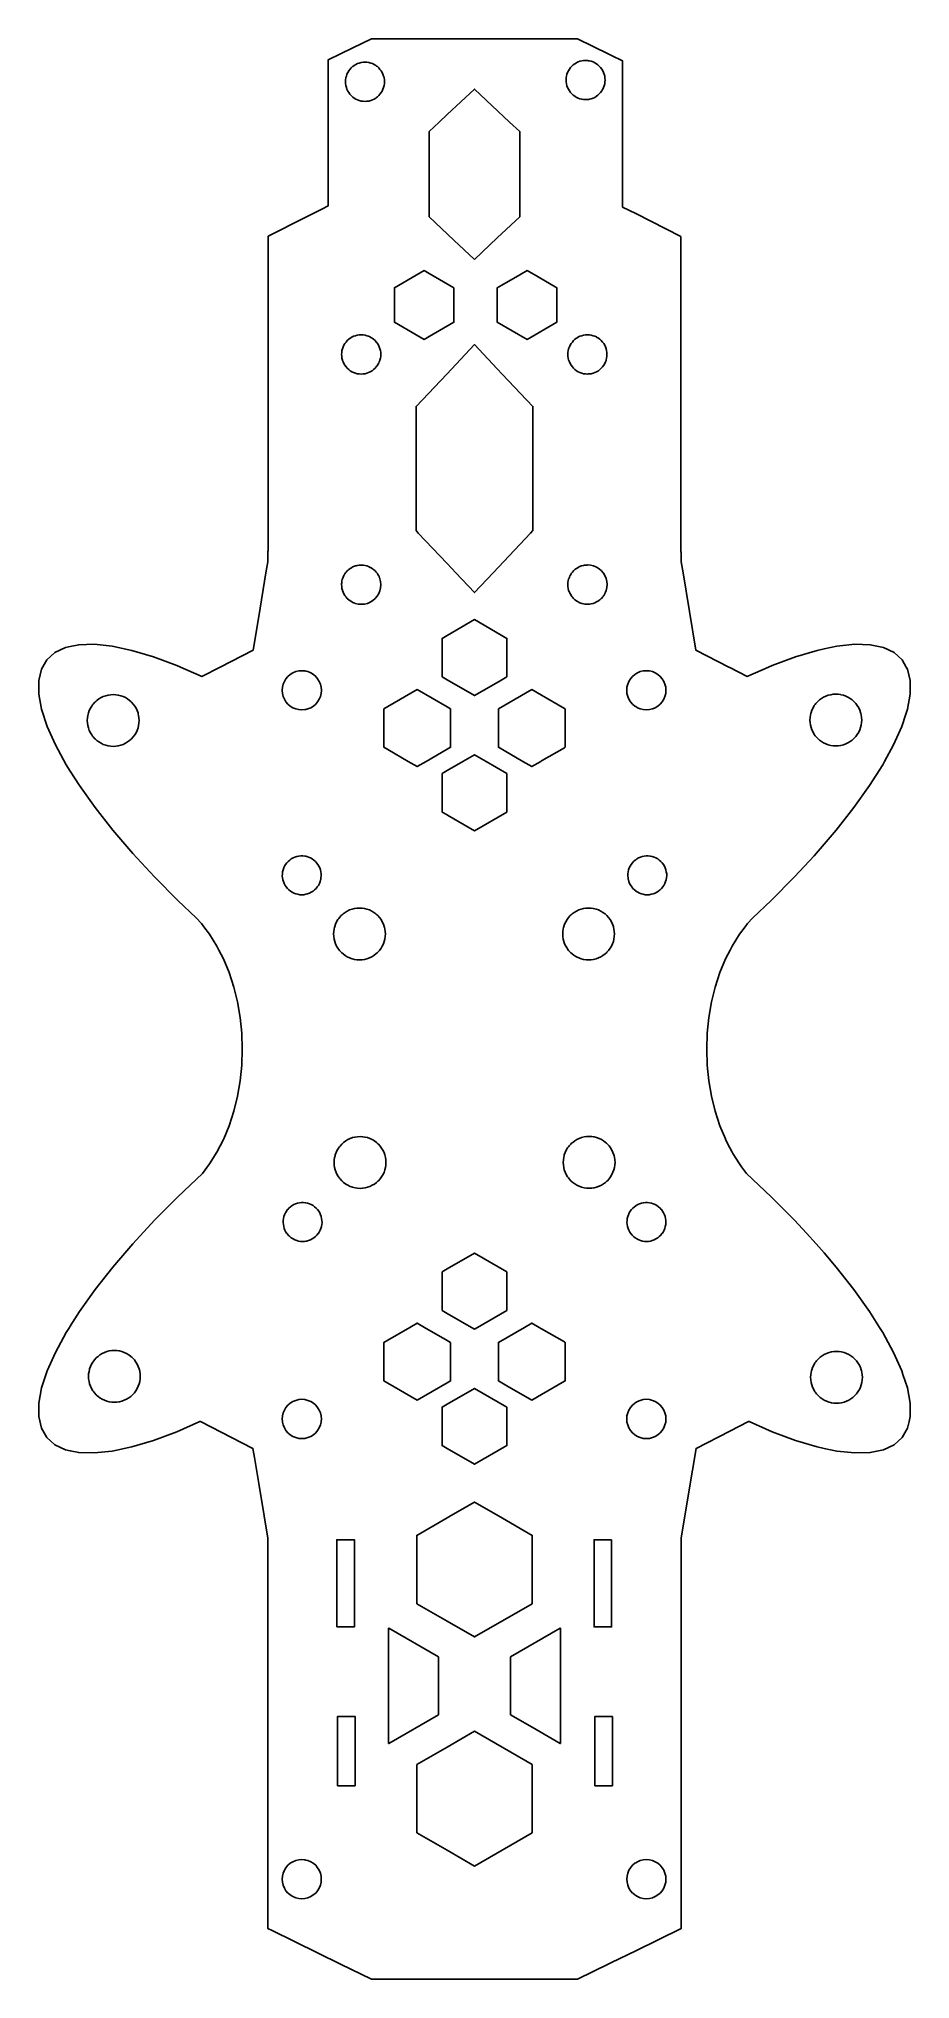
# Model space of a CAD drawing. Header units: millimetres. Extents: x 1 to 77, y 1 to 170.
import ezdxf

# ---------------------------------------------------------------- set-up
doc = ezdxf.new("R2010")
doc.units = ezdxf.units.MM

msp = doc.modelspace()

# ---------------------------------------------------------------- linework, layer by layer
for points in [[(56.8, 152.58), (56.8, 125.17), (56.84, 125.17), (56.84, 124.31), (57, 123.37), (58.12, 116.64), (60.99, 115.17), (61.08, 115.13), (62.57, 114.37), (62.62, 114.39), (64.42, 115.17), (64.76, 115.32), (66.79, 116.07), (68.67, 116.63), (69.27, 116.76), (70.38, 116.99), (71.93, 117.16), (73.27, 117.12), (74.42, 116.88), (75.34, 116.45), (76.05, 115.82), (76.41, 115.17), (76.52, 115), (76.75, 114), (76.74, 112.83), (76.5, 111.51), (76.36, 111.08), (76.02, 110.03), (75.31, 108.43), (74.52, 106.98), (74.37, 106.7), (73.22, 104.88), (71.86, 102.98), (70.31, 101.01), (69.27, 99.8), (68.58, 98.99), (68.4, 98.79), (66.7, 96.95), (64.67, 94.91), (63.07, 93.39), (62.61, 92.9), (62.39, 92.61), (61.91, 91.97), (61.27, 90.94), (61.09, 90.6), (60.7, 89.83), (60.21, 88.64), (59.8, 87.39), (59.48, 86.09), (59.25, 84.75), (59.11, 83.38), (59.06, 81.99), (59.11, 80.61), (59.25, 79.24), (59.48, 77.9), (59.8, 76.6), (60.21, 75.34), (60.68, 74.21), (60.7, 74.16), (61.08, 73.41), (61.27, 73.04), (61.34, 72.93), (61.91, 72.02), (62.08, 71.78), (62.53, 71.2), (64.67, 69.17), (66.7, 67.13), (67.72, 66.02), (68.58, 65.09), (69.27, 64.29), (70.31, 63.07), (71.86, 61.11), (73.22, 59.2), (74.08, 57.83), (74.37, 57.38), (75.31, 55.65), (76.02, 54.05), (76.12, 53.73), (76.5, 52.57), (76.74, 51.25), (76.75, 50.08), (76.65, 49.64), (76.52, 49.08), (76.05, 48.26), (75.34, 47.63), (74.42, 47.2), (73.27, 46.96), (71.93, 46.92), (70.38, 47.09), (69.27, 47.32), (68.67, 47.45), (66.79, 48.01), (64.76, 48.76), (62.74, 49.64), (62.71, 49.65), (62.68, 49.64), (61.08, 48.82), (58.14, 47.32), (57.82, 45.42), (57.16, 41.45), (56.84, 39.53), (56.84, 5.62), (52.89, 3.68), (50.79, 2.66), (50.55, 2.54), (47.84, 1.22), (29.91, 1.22), (27.23, 2.53), (21.28, 5.44), (20.91, 5.62), (20.91, 39.53), (20.59, 41.45), (20.12, 44.28), (19.74, 46.54), (19.61, 47.32), (15.07, 49.64), (15.04, 49.65), (15.01, 49.64), (12.99, 48.76), (10.97, 48.01), (9.09, 47.45), (7.37, 47.09), (5.82, 46.92), (4.48, 46.96), (3.74, 47.12), (3.33, 47.2), (2.41, 47.63), (1.7, 48.26), (1.23, 49.08), (1, 50.08), (1, 51.25), (1.25, 52.57), (1.73, 54.05), (2.44, 55.65), (3.38, 57.38), (3.67, 57.83), (3.74, 57.94), (4.53, 59.2), (5.89, 61.11), (7.44, 63.07), (9.17, 65.09), (11.05, 67.13), (13.08, 69.17), (15.22, 71.2), (15.84, 72.02), (16.48, 73.04), (17.05, 74.16), (17.08, 74.21), (17.54, 75.34), (17.95, 76.6), (18.27, 77.9), (18.5, 79.24), (18.64, 80.61), (18.69, 81.99), (18.64, 83.38), (18.5, 84.75), (18.27, 86.09), (17.95, 87.39), (17.54, 88.64), (17.05, 89.83), (16.66, 90.6), (16.48, 90.94), (15.84, 91.97), (15.36, 92.61), (15.14, 92.9), (14.68, 93.39), (13.08, 94.91), (11.05, 96.95), (9.17, 98.99), (7.44, 101.01), (5.89, 102.98), (4.53, 104.88), (3.74, 106.14), (3.38, 106.7), (2.44, 108.43), (1.73, 110.03), (1.25, 111.51), (1, 112.83), (1, 114), (1.23, 115), (1.7, 115.82), (2.41, 116.45), (3.33, 116.88), (3.74, 116.97), (4.48, 117.12), (5.82, 117.16), (7.37, 116.99), (9.09, 116.63), (10.97, 116.07), (12.99, 115.32), (13.33, 115.17), (15.13, 114.39), (15.18, 114.37), (16.76, 115.17), (19.63, 116.64), (20.12, 119.56), (20.75, 123.37), (20.91, 124.31), (20.91, 125.26), (20.94, 125.26), (20.94, 152.6), (24.22, 154.26), (25.61, 154.96), (26.15, 155.23), (26.15, 167.91), (27.23, 168.43), (28.31, 168.97), (29.91, 169.74), (47.84, 169.74), (50.55, 168.42), (50.79, 168.3), (51.74, 167.83), (51.74, 158.51), (51.75, 158.51), (51.75, 155.13), (52.89, 154.56)], [(29.19, 164.32), (29.36, 164.31), (29.52, 164.32), (29.56, 164.33), (29.68, 164.34), (29.85, 164.38), (30, 164.44), (30.15, 164.51), (30.29, 164.6), (30.36, 164.65), (30.43, 164.7), (30.55, 164.81), (30.66, 164.93), (30.76, 165.07), (30.85, 165.21), (30.92, 165.36), (30.97, 165.52), (31.01, 165.68), (31.04, 165.85), (31.05, 166.02), (31.04, 166.18), (31.01, 166.35), (31.01, 166.37), (30.97, 166.51), (30.92, 166.67), (30.85, 166.82), (30.76, 166.96), (30.66, 167.09), (30.55, 167.22), (30.43, 167.33), (30.36, 167.38), (30.29, 167.43), (30.15, 167.52), (30, 167.59), (29.85, 167.64), (29.68, 167.68), (29.52, 167.71), (29.36, 167.72), (29.19, 167.71), (29.03, 167.68), (28.86, 167.64), (28.71, 167.59), (28.56, 167.52), (28.42, 167.43), (28.31, 167.35), (28.28, 167.33), (28.16, 167.22), (28.05, 167.09), (27.95, 166.96), (27.86, 166.82), (27.79, 166.67), (27.74, 166.51), (27.7, 166.37), (27.69, 166.35), (27.67, 166.18), (27.66, 166.02), (27.67, 165.85), (27.69, 165.68), (27.74, 165.52), (27.79, 165.36), (27.86, 165.21), (27.95, 165.07), (28.05, 164.93), (28.16, 164.81), (28.28, 164.7), (28.31, 164.68), (28.42, 164.6), (28.56, 164.51), (28.71, 164.44), (28.86, 164.38), (29.03, 164.34), (29.15, 164.33)], [(47.73, 164.66), (47.77, 164.64), (47.88, 164.59), (48.04, 164.53), (48.2, 164.49), (48.36, 164.47), (48.53, 164.46), (48.69, 164.47), (48.79, 164.48), (48.86, 164.49), (49.02, 164.53), (49.18, 164.59), (49.33, 164.66), (49.47, 164.75), (49.6, 164.85), (49.72, 164.96), (49.84, 165.08), (49.93, 165.22), (50.01, 165.35), (50.02, 165.36), (50.09, 165.51), (50.15, 165.67), (50.19, 165.83), (50.21, 166), (50.22, 166.16), (50.21, 166.33), (50.2, 166.37), (50.19, 166.5), (50.15, 166.66), (50.09, 166.82), (50.02, 166.97), (49.93, 167.11), (49.84, 167.24), (49.72, 167.37), (49.6, 167.48), (49.47, 167.58), (49.33, 167.67), (49.18, 167.74), (49.02, 167.79), (48.86, 167.83), (48.79, 167.84), (48.69, 167.86), (48.53, 167.87), (48.36, 167.86), (48.2, 167.83), (48.04, 167.79), (47.88, 167.74), (47.77, 167.68), (47.73, 167.67), (47.59, 167.58), (47.46, 167.48), (47.33, 167.37), (47.22, 167.24), (47.12, 167.11), (47.04, 166.97), (46.96, 166.82), (46.91, 166.66), (46.87, 166.5), (46.85, 166.37), (46.84, 166.33), (46.84, 166.16), (46.84, 166), (46.87, 165.83), (46.91, 165.67), (46.96, 165.51), (47.04, 165.36), (47.12, 165.22), (47.22, 165.08), (47.33, 164.96), (47.46, 164.85), (47.59, 164.75)], [(38.87, 150.59), (40.85, 152.45), (42.81, 154.29), (42.81, 161.68), (41.93, 162.51), (38.87, 165.38), (36.5, 163.16), (35.81, 162.51), (34.93, 161.68), (34.93, 154.29), (37.09, 152.26)], [(37.09, 148.12), (34.93, 149.37), (34.5, 149.62), (33.8, 149.21), (31.91, 148.12), (31.91, 145.13), (33.8, 144.04), (34.5, 143.64), (34.93, 143.89), (37.09, 145.13)], [(44.4, 149.07), (43.44, 149.62), (42.81, 149.25), (41.25, 148.35), (40.85, 148.12), (40.85, 145.13), (43.44, 143.64), (46.03, 145.13), (46.03, 148.12)], [(28.86, 140.64), (29.02, 140.63), (29.19, 140.64), (29.34, 140.66), (29.36, 140.66), (29.52, 140.71), (29.67, 140.76), (29.82, 140.83), (29.97, 140.92), (30.1, 141.02), (30.23, 141.13), (30.34, 141.25), (30.36, 141.28), (30.44, 141.39), (30.52, 141.53), (30.55, 141.58), (30.6, 141.68), (30.64, 141.8), (30.65, 141.84), (30.69, 142), (30.72, 142.17), (30.72, 142.33), (30.72, 142.5), (30.69, 142.67), (30.65, 142.83), (30.6, 142.99), (30.55, 143.09), (30.52, 143.14), (30.44, 143.28), (30.36, 143.39), (30.34, 143.41), (30.23, 143.54), (30.1, 143.65), (29.97, 143.75), (29.82, 143.84), (29.81, 143.85), (29.67, 143.91), (29.52, 143.96), (29.36, 144.01), (29.19, 144.03), (29.02, 144.04), (28.86, 144.03), (28.69, 144.01), (28.53, 143.96), (28.37, 143.91), (28.31, 143.88), (28.24, 143.85), (28.22, 143.84), (28.08, 143.75), (27.94, 143.65), (27.82, 143.54), (27.71, 143.41), (27.61, 143.28), (27.52, 143.14), (27.45, 142.99), (27.39, 142.83), (27.39, 142.82), (27.35, 142.67), (27.33, 142.5), (27.32, 142.33), (27.33, 142.17), (27.35, 142), (27.39, 141.84), (27.41, 141.8), (27.45, 141.68), (27.52, 141.53), (27.61, 141.39), (27.71, 141.25), (27.82, 141.13), (27.94, 141.02), (28.08, 140.92), (28.22, 140.83), (28.31, 140.79), (28.37, 140.76), (28.53, 140.71), (28.69, 140.66)], [(48.52, 140.64), (48.69, 140.63), (48.79, 140.64), (48.86, 140.64), (49.02, 140.66), (49.19, 140.71), (49.34, 140.76), (49.49, 140.83), (49.64, 140.92), (49.77, 141.02), (49.89, 141.13), (50.01, 141.25), (50.11, 141.39), (50.19, 141.53), (50.26, 141.68), (50.31, 141.8), (50.32, 141.84), (50.36, 142), (50.39, 142.17), (50.39, 142.33), (50.39, 142.5), (50.36, 142.67), (50.32, 142.82), (50.32, 142.83), (50.26, 142.99), (50.19, 143.14), (50.11, 143.28), (50.01, 143.41), (49.89, 143.54), (49.77, 143.65), (49.64, 143.75), (49.49, 143.84), (49.47, 143.85), (49.34, 143.91), (49.19, 143.96), (49.02, 144.01), (48.86, 144.03), (48.69, 144.04), (48.52, 144.03), (48.36, 144.01), (48.2, 143.96), (48.04, 143.91), (47.91, 143.85), (47.89, 143.84), (47.74, 143.75), (47.61, 143.65), (47.49, 143.54), (47.38, 143.41), (47.27, 143.28), (47.19, 143.14), (47.12, 142.99), (47.06, 142.83), (47.06, 142.82), (47.02, 142.67), (47, 142.5), (46.99, 142.33), (47, 142.17), (47.02, 142), (47.06, 141.84), (47.08, 141.8), (47.12, 141.68), (47.19, 141.53), (47.27, 141.39), (47.38, 141.25), (47.49, 141.13), (47.61, 141.02), (47.74, 140.92), (47.89, 140.83), (48.04, 140.76), (48.2, 140.71), (48.36, 140.66)], [(36.5, 124.16), (37.25, 123.37), (38.87, 121.65), (40.49, 123.37), (43.75, 126.82), (43.95, 127.03), (43.95, 137.81), (41.28, 140.63), (40.85, 141.09), (38.87, 143.19), (36.46, 140.63), (33.8, 137.81), (33.8, 127.03), (33.99, 126.82)], [(30.38, 123.36), (30.38, 123.37), (30.34, 123.42), (30.24, 123.53), (30.23, 123.54), (30.1, 123.65), (30.02, 123.71), (29.97, 123.75), (29.84, 123.83), (29.82, 123.84), (29.67, 123.91), (29.52, 123.97), (29.51, 123.97), (29.36, 124.01), (29.24, 124.02), (29.19, 124.03), (29.02, 124.04), (28.96, 124.04), (28.86, 124.03), (28.69, 124.01), (28.68, 124.01), (28.58, 123.98), (28.53, 123.97), (28.37, 123.91), (28.31, 123.88), (28.22, 123.84), (28.17, 123.81), (28.08, 123.75), (27.94, 123.65), (27.88, 123.6), (27.82, 123.54), (27.71, 123.42), (27.67, 123.37), (27.61, 123.28), (27.59, 123.26), (27.55, 123.19), (27.52, 123.14), (27.45, 122.99), (27.39, 122.83), (27.38, 122.78), (27.35, 122.67), (27.33, 122.52), (27.33, 122.5), (27.32, 122.4), (27.32, 122.34), (27.33, 122.17), (27.35, 122.01), (27.35, 122), (27.39, 121.86), (27.39, 121.84), (27.45, 121.69), (27.52, 121.54), (27.53, 121.53), (27.61, 121.39), (27.65, 121.33), (27.66, 121.32), (27.71, 121.26), (27.82, 121.13), (27.83, 121.13), (27.84, 121.11), (27.94, 121.02), (27.99, 120.99), (28.03, 120.95), (28.07, 120.93), (28.08, 120.92), (28.17, 120.87), (28.22, 120.84), (28.26, 120.81), (28.31, 120.79), (28.35, 120.77), (28.37, 120.76), (28.39, 120.76), (28.48, 120.72), (28.5, 120.71), (28.77, 120.65), (29.03, 120.63), (29.3, 120.65), (29.56, 120.71), (29.8, 120.81), (30.03, 120.95), (30.23, 121.13), (30.4, 121.32), (30.41, 121.33), (30.55, 121.56), (30.55, 121.56), (30.65, 121.8), (30.71, 122.06), (30.73, 122.33), (30.71, 122.6), (30.65, 122.85), (30.61, 122.95), (30.6, 122.99), (30.58, 123.03), (30.55, 123.1), (30.55, 123.1), (30.55, 123.1), (30.54, 123.11), (30.52, 123.14), (30.52, 123.14), (30.44, 123.28), (30.43, 123.3), (30.41, 123.33)], [(48.51, 124.03), (48.43, 124.02), (48.36, 124.01), (48.36, 124.01), (48.33, 124), (48.21, 123.97), (48.17, 123.96), (48.09, 123.93), (48.04, 123.91), (47.98, 123.88), (47.93, 123.86), (47.9, 123.85), (47.89, 123.84), (47.74, 123.75), (47.71, 123.73), (47.7, 123.72), (47.68, 123.7), (47.61, 123.65), (47.49, 123.54), (47.48, 123.54), (47.38, 123.42), (47.34, 123.37), (47.32, 123.34), (47.27, 123.28), (47.19, 123.14), (47.17, 123.09), (47.12, 122.99), (47.09, 122.9), (47.06, 122.83), (47.02, 122.67), (47, 122.56), (47, 122.5), (46.99, 122.4), (46.99, 122.34), (47, 122.17), (47.02, 122.01), (47.02, 122), (47.06, 121.84), (47.09, 121.75), (47.12, 121.69), (47.19, 121.54), (47.21, 121.5), (47.27, 121.41), (47.27, 121.39), (47.33, 121.32), (47.38, 121.26), (47.49, 121.13), (47.54, 121.08), (47.61, 121.02), (47.74, 120.92), (47.76, 120.91), (47.89, 120.84), (47.98, 120.79), (48.04, 120.76), (48.2, 120.71), (48.23, 120.7), (48.36, 120.67), (48.48, 120.65), (48.52, 120.64), (48.66, 120.64), (48.69, 120.63), (48.79, 120.64), (48.86, 120.64), (49, 120.66), (49.02, 120.67), (49.19, 120.71), (49.19, 120.71), (49.34, 120.76), (49.49, 120.83), (49.49, 120.84), (49.64, 120.92), (49.69, 120.96), (49.7, 120.97), (49.72, 120.98), (49.77, 121.02), (49.89, 121.13), (49.9, 121.14), (49.93, 121.17), (50.01, 121.26), (50.03, 121.29), (50.08, 121.34), (50.1, 121.38), (50.11, 121.39), (50.14, 121.45), (50.19, 121.52), (50.21, 121.57), (50.26, 121.68), (50.26, 121.69), (50.27, 121.7), (50.31, 121.79), (50.32, 121.82), (50.38, 122.08), (50.4, 122.34), (50.38, 122.61), (50.32, 122.87), (50.21, 123.12), (50.08, 123.34), (50.06, 123.37), (49.9, 123.55), (49.7, 123.72), (49.47, 123.86), (49.22, 123.96), (48.96, 124.02), (48.7, 124.05), (48.63, 124.04), (48.55, 124.03), (48.52, 124.03)], [(41.69, 114.47), (41.69, 117.67), (38.87, 119.3), (36.5, 117.93), (36.06, 117.67), (36.06, 114.33), (36.5, 114.07), (38.87, 112.7), (40.95, 113.9), (41.69, 114.33)], [(25.49, 113.69), (25.38, 113.93), (25.24, 114.16), (25.07, 114.36), (24.87, 114.54), (24.64, 114.67), (24.39, 114.78), (24.22, 114.82), (24.13, 114.84), (23.86, 114.86), (23.6, 114.84), (23.34, 114.78), (23.09, 114.67), (22.86, 114.54), (22.66, 114.36), (22.49, 114.16), (22.35, 113.93), (22.25, 113.69), (22.18, 113.43), (22.16, 113.16), (22.17, 113.13), (22.18, 112.89), (22.25, 112.63), (22.35, 112.39), (22.49, 112.16), (22.66, 111.96), (22.86, 111.78), (23.09, 111.64), (23.34, 111.54), (23.6, 111.48), (23.86, 111.46), (24.13, 111.48), (24.22, 111.5), (24.39, 111.54), (24.64, 111.64), (24.87, 111.78), (25.07, 111.96), (25.24, 112.16), (25.38, 112.39), (25.49, 112.63), (25.55, 112.89), (25.57, 113.13), (25.57, 113.16), (25.55, 113.43)], [(55.43, 113.69), (55.33, 113.93), (55.19, 114.16), (55.02, 114.36), (54.82, 114.54), (54.59, 114.67), (54.34, 114.78), (54.08, 114.84), (53.81, 114.86), (53.55, 114.84), (53.29, 114.78), (53.04, 114.67), (52.89, 114.58), (52.81, 114.54), (52.61, 114.36), (52.44, 114.16), (52.3, 113.93), (52.19, 113.69), (52.13, 113.43), (52.11, 113.16), (52.13, 112.89), (52.19, 112.63), (52.3, 112.39), (52.44, 112.16), (52.61, 111.96), (52.81, 111.78), (52.89, 111.74), (53.04, 111.64), (53.29, 111.54), (53.55, 111.48), (53.81, 111.46), (54.08, 111.48), (54.34, 111.54), (54.59, 111.64), (54.82, 111.78), (55.02, 111.96), (55.19, 112.16), (55.33, 112.39), (55.43, 112.63), (55.5, 112.89), (55.51, 113.13), (55.52, 113.16), (55.5, 113.43)], [(31.33, 111.74), (31, 111.55), (31, 108.21), (31.33, 108.02), (33.12, 106.98), (33.9, 106.53), (34.68, 106.98), (36.5, 108.04), (36.8, 108.21), (36.8, 111.55), (36.5, 111.72), (33.9, 113.22)], [(44.7, 107.02), (46.69, 108.17), (46.75, 108.21), (46.75, 111.55), (46.69, 111.58), (44.7, 112.73), (43.85, 113.22), (40.95, 111.55), (40.95, 108.21), (43.07, 106.98), (43.85, 106.53), (44.63, 106.98), (44.67, 107.01)], [(9.63, 111.19), (9.65, 111.1), (9.68, 110.98), (9.71, 110.76), (9.72, 110.54), (9.71, 110.32), (9.68, 110.1), (9.63, 109.89), (9.55, 109.68), (9.46, 109.48), (9.34, 109.29), (9.21, 109.11), (9.06, 108.95), (9.02, 108.91), (8.9, 108.8), (8.72, 108.67), (8.53, 108.56), (8.33, 108.46), (8.13, 108.39), (7.91, 108.33), (7.87, 108.33), (7.69, 108.3), (7.47, 108.29), (7.25, 108.3), (7.03, 108.33), (6.82, 108.39), (6.61, 108.46), (6.41, 108.56), (6.22, 108.67), (6.05, 108.8), (5.93, 108.91), (5.88, 108.95), (5.73, 109.11), (5.68, 109.19), (5.6, 109.29), (5.49, 109.48), (5.39, 109.68), (5.32, 109.89), (5.27, 110.1), (5.23, 110.32), (5.22, 110.54), (5.23, 110.76), (5.27, 110.98), (5.3, 111.1), (5.32, 111.19), (5.39, 111.4), (5.49, 111.6), (5.6, 111.79), (5.68, 111.9), (5.73, 111.97), (5.88, 112.13), (5.96, 112.2), (6.05, 112.28), (6.22, 112.41), (6.41, 112.53), (6.61, 112.62), (6.82, 112.69), (7.03, 112.75), (7.25, 112.78), (7.47, 112.79), (7.69, 112.78), (7.87, 112.75), (7.91, 112.75), (8.13, 112.69), (8.33, 112.62), (8.53, 112.53), (8.72, 112.41), (8.9, 112.28), (8.99, 112.2), (9.06, 112.13), (9.21, 111.97), (9.34, 111.79), (9.46, 111.6), (9.55, 111.4)], [(72.44, 111.23), (72.46, 111.14), (72.49, 111.02), (72.52, 110.8), (72.53, 110.58), (72.52, 110.36), (72.49, 110.14), (72.44, 109.92), (72.36, 109.72), (72.27, 109.52), (72.15, 109.33), (72.02, 109.15), (71.87, 108.99), (71.83, 108.94), (71.71, 108.84), (71.53, 108.7), (71.34, 108.59), (71.14, 108.5), (70.94, 108.42), (70.72, 108.37), (70.68, 108.36), (70.5, 108.34), (70.28, 108.33), (70.06, 108.34), (69.84, 108.37), (69.63, 108.42), (69.42, 108.5), (69.22, 108.59), (69.03, 108.7), (68.85, 108.84), (68.74, 108.94), (68.69, 108.99), (68.54, 109.15), (68.49, 109.22), (68.41, 109.33), (68.3, 109.52), (68.2, 109.72), (68.13, 109.92), (68.08, 110.14), (68.04, 110.36), (68.03, 110.58), (68.04, 110.8), (68.08, 111.02), (68.11, 111.14), (68.13, 111.23), (68.2, 111.44), (68.3, 111.64), (68.41, 111.83), (68.49, 111.93), (68.54, 112), (68.69, 112.17), (68.77, 112.24), (68.85, 112.32), (69.03, 112.45), (69.22, 112.56), (69.42, 112.66), (69.63, 112.73), (69.84, 112.78), (70.06, 112.82), (70.28, 112.83), (70.5, 112.82), (70.68, 112.79), (70.72, 112.78), (70.94, 112.73), (71.14, 112.66), (71.34, 112.56), (71.53, 112.45), (71.71, 112.32), (71.8, 112.24), (71.87, 112.17), (72.02, 112), (72.15, 111.83), (72.27, 111.64), (72.36, 111.44)], [(41.69, 105.93), (39.88, 106.98), (38.87, 107.56), (37.87, 106.98), (36.5, 106.19), (36.06, 105.93), (36.06, 102.59), (36.5, 102.33), (36.54, 102.31), (38.87, 100.96), (41.69, 102.59)], [(25.35, 97.88), (25.26, 98.03), (25.15, 98.17), (25.04, 98.3), (24.91, 98.41), (24.76, 98.52), (24.61, 98.6), (24.45, 98.67), (24.29, 98.72), (24.22, 98.74), (24.12, 98.76), (23.95, 98.78), (23.77, 98.78), (23.6, 98.76), (23.43, 98.72), (23.26, 98.67), (23.1, 98.6), (22.95, 98.52), (22.81, 98.41), (22.68, 98.3), (22.56, 98.17), (22.46, 98.03), (22.37, 97.88), (22.31, 97.76), (22.3, 97.73), (22.24, 97.56), (22.2, 97.39), (22.18, 97.22), (22.17, 97.05), (22.18, 96.87), (22.21, 96.74), (22.22, 96.7), (22.26, 96.54), (22.33, 96.38), (22.41, 96.22), (22.51, 96.08), (22.62, 95.94), (22.74, 95.82), (22.88, 95.72), (22.88, 95.71), (23.03, 95.62), (23.18, 95.54), (23.35, 95.48), (23.51, 95.44), (23.68, 95.41), (23.86, 95.4), (24.03, 95.41), (24.2, 95.44), (24.22, 95.44), (24.37, 95.48), (24.53, 95.54), (24.69, 95.62), (24.84, 95.71), (24.97, 95.82), (25.1, 95.94), (25.21, 96.08), (25.31, 96.22), (25.39, 96.38), (25.45, 96.54), (25.5, 96.7), (25.51, 96.74), (25.53, 96.87), (25.55, 97.05), (25.54, 97.22), (25.52, 97.39), (25.48, 97.56), (25.42, 97.73)], [(55.38, 97.88), (55.29, 98.03), (55.19, 98.17), (55.07, 98.3), (54.94, 98.41), (54.94, 98.42), (54.8, 98.52), (54.65, 98.6), (54.49, 98.67), (54.32, 98.72), (54.15, 98.76), (53.98, 98.78), (53.81, 98.78), (53.63, 98.76), (53.46, 98.72), (53.3, 98.67), (53.14, 98.6), (52.99, 98.52), (52.89, 98.45), (52.84, 98.41), (52.71, 98.3), (52.6, 98.17), (52.49, 98.03), (52.4, 97.88), (52.33, 97.73), (52.27, 97.56), (52.23, 97.39), (52.21, 97.22), (52.2, 97.05), (52.22, 96.87), (52.24, 96.74), (52.25, 96.7), (52.3, 96.54), (52.36, 96.38), (52.45, 96.22), (52.54, 96.08), (52.65, 95.94), (52.78, 95.82), (52.89, 95.74), (52.91, 95.71), (53.06, 95.62), (53.22, 95.54), (53.38, 95.48), (53.55, 95.44), (53.72, 95.41), (53.89, 95.4), (54.07, 95.41), (54.24, 95.44), (54.41, 95.48), (54.57, 95.54), (54.72, 95.62), (54.87, 95.71), (54.94, 95.77), (55.01, 95.82), (55.13, 95.94), (55.24, 96.08), (55.34, 96.22), (55.42, 96.38), (55.49, 96.54), (55.54, 96.7), (55.54, 96.74), (55.57, 96.87), (55.58, 97.05), (55.58, 97.22), (55.55, 97.39), (55.51, 97.56), (55.46, 97.73)], [(31.03, 92.65), (31.05, 92.56), (31.09, 92.44), (31.12, 92.22), (31.13, 92), (31.12, 91.78), (31.09, 91.56), (31.03, 91.34), (30.96, 91.14), (30.86, 90.94), (30.75, 90.75), (30.62, 90.57), (30.47, 90.41), (30.42, 90.36), (30.31, 90.26), (30.13, 90.13), (29.94, 90.01), (29.74, 89.92), (29.53, 89.84), (29.32, 89.79), (29.28, 89.78), (29.1, 89.76), (28.88, 89.75), (28.66, 89.76), (28.44, 89.79), (28.23, 89.84), (28.02, 89.92), (27.82, 90.01), (27.63, 90.13), (27.45, 90.26), (27.33, 90.36), (27.29, 90.41), (27.14, 90.57), (27.08, 90.64), (27.01, 90.75), (26.89, 90.94), (26.8, 91.14), (26.73, 91.34), (26.67, 91.56), (26.64, 91.78), (26.63, 92), (26.64, 92.22), (26.67, 92.44), (26.7, 92.56), (26.73, 92.65), (26.8, 92.86), (26.89, 93.06), (27.01, 93.25), (27.08, 93.35), (27.14, 93.43), (27.29, 93.59), (27.36, 93.66), (27.45, 93.74), (27.63, 93.87), (27.82, 93.98), (28.02, 94.08), (28.23, 94.15), (28.44, 94.2), (28.66, 94.24), (28.88, 94.25), (29.1, 94.24), (29.28, 94.21), (29.32, 94.2), (29.53, 94.15), (29.74, 94.08), (29.94, 93.98), (30.13, 93.87), (30.31, 93.74), (30.39, 93.66), (30.47, 93.59), (30.62, 93.43), (30.75, 93.25), (30.86, 93.06), (30.96, 92.86)], [(50.95, 92.65), (50.97, 92.56), (51, 92.44), (51.03, 92.22), (51.04, 92), (51.03, 91.78), (51, 91.56), (50.95, 91.34), (50.87, 91.14), (50.78, 90.94), (50.66, 90.75), (50.53, 90.57), (50.38, 90.41), (50.34, 90.36), (50.22, 90.26), (50.04, 90.13), (49.85, 90.01), (49.65, 89.92), (49.45, 89.84), (49.23, 89.79), (49.19, 89.78), (49.01, 89.76), (48.79, 89.75), (48.57, 89.76), (48.35, 89.79), (48.14, 89.84), (47.93, 89.92), (47.73, 90.01), (47.54, 90.13), (47.37, 90.26), (47.25, 90.36), (47.2, 90.41), (47.05, 90.57), (47, 90.64), (46.92, 90.75), (46.81, 90.94), (46.71, 91.14), (46.64, 91.34), (46.59, 91.56), (46.55, 91.78), (46.54, 92), (46.55, 92.22), (46.59, 92.44), (46.62, 92.56), (46.64, 92.65), (46.71, 92.86), (46.81, 93.06), (46.92, 93.25), (47, 93.35), (47.05, 93.42), (47.2, 93.59), (47.28, 93.66), (47.37, 93.74), (47.54, 93.87), (47.73, 93.98), (47.93, 94.08), (48.14, 94.15), (48.35, 94.2), (48.57, 94.24), (48.79, 94.25), (49.01, 94.24), (49.19, 94.21), (49.23, 94.2), (49.45, 94.15), (49.65, 94.08), (49.85, 93.98), (50.04, 93.87), (50.22, 93.74), (50.31, 93.66), (50.38, 93.59), (50.53, 93.42), (50.66, 93.25), (50.78, 93.06), (50.87, 92.86)], [(31.08, 72.81), (31.1, 72.71), (31.13, 72.59), (31.17, 72.37), (31.18, 72.15), (31.17, 71.93), (31.13, 71.71), (31.08, 71.5), (31.01, 71.29), (30.91, 71.09), (30.8, 70.9), (30.67, 70.73), (30.52, 70.56), (30.47, 70.52), (30.35, 70.41), (30.18, 70.28), (29.99, 70.17), (29.79, 70.07), (29.58, 70), (29.37, 69.95), (29.33, 69.94), (29.15, 69.91), (28.93, 69.9), (28.71, 69.91), (28.49, 69.95), (28.27, 70), (28.07, 70.07), (27.87, 70.17), (27.68, 70.28), (27.5, 70.41), (27.38, 70.52), (27.34, 70.56), (27.19, 70.73), (27.13, 70.8), (27.06, 70.9), (26.94, 71.09), (26.85, 71.29), (26.77, 71.5), (26.72, 71.71), (26.69, 71.93), (26.68, 72.15), (26.69, 72.37), (26.72, 72.59), (26.75, 72.71), (26.77, 72.81), (26.85, 73.01), (26.94, 73.21), (27.06, 73.4), (27.13, 73.51), (27.19, 73.58), (27.34, 73.74), (27.41, 73.81), (27.5, 73.89), (27.68, 74.02), (27.87, 74.14), (28.07, 74.23), (28.27, 74.31), (28.49, 74.36), (28.71, 74.39), (28.93, 74.4), (29.15, 74.39), (29.33, 74.36), (29.37, 74.36), (29.58, 74.31), (29.79, 74.23), (29.99, 74.14), (30.18, 74.02), (30.35, 73.89), (30.44, 73.81), (30.52, 73.74), (30.67, 73.58), (30.8, 73.4), (30.91, 73.21), (31.01, 73.01)], [(50.99, 72.81), (51.01, 72.72), (51.04, 72.6), (51.08, 72.38), (51.09, 72.16), (51.08, 71.94), (51.04, 71.72), (50.99, 71.51), (50.91, 71.3), (50.82, 71.1), (50.71, 70.91), (50.58, 70.73), (50.43, 70.57), (50.38, 70.53), (50.26, 70.42), (50.09, 70.29), (49.9, 70.18), (49.7, 70.08), (49.49, 70.01), (49.28, 69.95), (49.24, 69.95), (49.06, 69.92), (48.84, 69.91), (48.62, 69.92), (48.4, 69.95), (48.18, 70.01), (47.97, 70.08), (47.78, 70.18), (47.59, 70.29), (47.41, 70.42), (47.29, 70.53), (47.24, 70.57), (47.1, 70.73), (47.04, 70.81), (46.96, 70.91), (46.85, 71.1), (46.76, 71.3), (46.68, 71.51), (46.63, 71.72), (46.6, 71.94), (46.59, 72.16), (46.6, 72.38), (46.63, 72.6), (46.66, 72.72), (46.68, 72.81), (46.76, 73.02), (46.85, 73.22), (46.96, 73.41), (47.04, 73.52), (47.1, 73.59), (47.24, 73.75), (47.32, 73.82), (47.41, 73.9), (47.59, 74.03), (47.78, 74.15), (47.97, 74.24), (48.18, 74.31), (48.4, 74.37), (48.62, 74.4), (48.84, 74.41), (49.06, 74.4), (49.24, 74.37), (49.28, 74.37), (49.49, 74.31), (49.7, 74.24), (49.9, 74.15), (50.09, 74.03), (50.26, 73.9), (50.35, 73.82), (50.43, 73.75), (50.58, 73.59), (50.71, 73.41), (50.82, 73.22), (50.91, 73.02)], [(24.36, 68.61), (24.22, 68.64), (24.19, 68.65), (24.02, 68.67), (23.84, 68.67), (23.67, 68.65), (23.5, 68.61), (23.33, 68.56), (23.17, 68.49), (23.02, 68.4), (22.88, 68.3), (22.75, 68.19), (22.64, 68.07), (22.63, 68.06), (22.53, 67.92), (22.44, 67.77), (22.37, 67.61), (22.31, 67.45), (22.27, 67.28), (22.25, 67.11), (22.24, 66.94), (22.26, 66.76), (22.29, 66.59), (22.34, 66.42), (22.4, 66.26), (22.48, 66.11), (22.54, 66.02), (22.58, 65.97), (22.69, 65.83), (22.81, 65.71), (22.95, 65.6), (23.1, 65.51), (23.25, 65.43), (23.42, 65.37), (23.59, 65.33), (23.76, 65.3), (23.93, 65.29), (24.1, 65.3), (24.22, 65.32), (24.28, 65.33), (24.44, 65.37), (24.61, 65.43), (24.76, 65.51), (24.91, 65.6), (25.04, 65.71), (25.17, 65.83), (25.28, 65.97), (25.32, 66.02), (25.38, 66.11), (25.46, 66.26), (25.53, 66.42), (25.57, 66.59), (25.6, 66.76), (25.62, 66.94), (25.61, 67.11), (25.59, 67.28), (25.55, 67.45), (25.49, 67.61), (25.42, 67.77), (25.33, 67.92), (25.23, 68.06), (25.22, 68.07), (25.11, 68.19), (24.98, 68.3), (24.84, 68.4), (24.68, 68.49), (24.53, 68.56)], [(53.39, 68.61), (53.23, 68.56), (53.07, 68.49), (52.92, 68.4), (52.89, 68.39), (52.77, 68.3), (52.64, 68.19), (52.53, 68.07), (52.52, 68.06), (52.42, 67.92), (52.33, 67.77), (52.26, 67.61), (52.2, 67.45), (52.16, 67.28), (52.14, 67.11), (52.13, 66.94), (52.15, 66.76), (52.18, 66.59), (52.23, 66.42), (52.29, 66.26), (52.37, 66.11), (52.43, 66.02), (52.47, 65.97), (52.58, 65.83), (52.71, 65.71), (52.84, 65.6), (52.89, 65.58), (52.99, 65.51), (53.15, 65.43), (53.31, 65.37), (53.47, 65.33), (53.65, 65.3), (53.82, 65.29), (53.99, 65.3), (54.17, 65.33), (54.33, 65.37), (54.5, 65.43), (54.65, 65.51), (54.8, 65.6), (54.94, 65.71), (55.06, 65.83), (55.17, 65.97), (55.21, 66.02), (55.27, 66.11), (55.35, 66.26), (55.42, 66.42), (55.46, 66.59), (55.5, 66.76), (55.51, 66.94), (55.5, 67.11), (55.48, 67.28), (55.44, 67.45), (55.38, 67.61), (55.31, 67.77), (55.22, 67.92), (55.12, 68.06), (55.11, 68.07), (55, 68.19), (54.87, 68.3), (54.73, 68.4), (54.58, 68.49), (54.42, 68.56), (54.25, 68.61), (54.08, 68.65), (53.91, 68.67), (53.73, 68.67), (53.56, 68.65)], [(36.5, 59.04), (38.61, 57.83), (38.87, 57.68), (39.14, 57.83), (41.69, 59.3), (41.69, 62.65), (38.87, 64.27), (36.5, 62.9), (36.06, 62.65), (36.06, 59.3)], [(36.8, 56.52), (36.5, 56.7), (34.54, 57.83), (33.9, 58.2), (33.26, 57.83), (31.33, 56.71), (31, 56.52), (31, 53.18), (31.33, 52.99), (33.9, 51.51), (36.5, 53.01), (36.8, 53.18)], [(44.7, 51.99), (46.69, 53.15), (46.75, 53.18), (46.75, 56.52), (46.69, 56.56), (44.7, 57.71), (44.49, 57.83), (43.85, 58.2), (43.21, 57.83), (40.95, 56.52), (40.95, 53.18), (41.69, 52.75), (43.85, 51.51)], [(9.73, 54.23), (9.75, 54.14), (9.78, 54.01), (9.81, 53.8), (9.82, 53.58), (9.81, 53.35), (9.78, 53.14), (9.73, 52.92), (9.65, 52.71), (9.56, 52.52), (9.44, 52.33), (9.31, 52.15), (9.16, 51.98), (9.12, 51.94), (9, 51.83), (8.82, 51.7), (8.63, 51.59), (8.43, 51.5), (8.23, 51.42), (8.01, 51.37), (7.97, 51.36), (7.79, 51.34), (7.57, 51.33), (7.35, 51.34), (7.13, 51.37), (6.92, 51.42), (6.71, 51.5), (6.51, 51.59), (6.32, 51.7), (6.15, 51.83), (6.03, 51.94), (5.98, 51.98), (5.83, 52.15), (5.78, 52.22), (5.7, 52.33), (5.59, 52.52), (5.49, 52.71), (5.42, 52.92), (5.37, 53.14), (5.33, 53.35), (5.32, 53.58), (5.33, 53.8), (5.37, 54.01), (5.4, 54.14), (5.42, 54.23), (5.49, 54.44), (5.59, 54.64), (5.7, 54.82), (5.78, 54.93), (5.83, 55), (5.98, 55.17), (6.06, 55.23), (6.15, 55.31), (6.32, 55.45), (6.51, 55.56), (6.71, 55.65), (6.92, 55.73), (7.13, 55.78), (7.35, 55.81), (7.57, 55.83), (7.79, 55.81), (7.97, 55.79), (8.01, 55.78), (8.23, 55.73), (8.43, 55.65), (8.63, 55.56), (8.82, 55.45), (9, 55.31), (9.09, 55.23), (9.16, 55.17), (9.31, 55), (9.44, 54.82), (9.56, 54.64), (9.65, 54.44)], [(72.5, 54.14), (72.52, 54.05), (72.55, 53.93), (72.58, 53.71), (72.59, 53.49), (72.58, 53.27), (72.55, 53.05), (72.5, 52.83), (72.42, 52.63), (72.33, 52.43), (72.21, 52.24), (72.08, 52.06), (71.94, 51.9), (71.89, 51.85), (71.77, 51.75), (71.59, 51.62), (71.4, 51.5), (71.2, 51.41), (71, 51.33), (70.78, 51.28), (70.74, 51.27), (70.57, 51.25), (70.34, 51.24), (70.12, 51.25), (69.91, 51.28), (69.69, 51.33), (69.48, 51.41), (69.28, 51.5), (69.09, 51.62), (68.92, 51.75), (68.8, 51.85), (68.75, 51.9), (68.6, 52.06), (68.55, 52.13), (68.47, 52.24), (68.36, 52.43), (68.26, 52.63), (68.19, 52.83), (68.14, 53.05), (68.1, 53.27), (68.09, 53.49), (68.1, 53.71), (68.14, 53.93), (68.17, 54.05), (68.19, 54.14), (68.26, 54.35), (68.36, 54.55), (68.47, 54.74), (68.55, 54.84), (68.6, 54.92), (68.75, 55.08), (68.83, 55.15), (68.92, 55.23), (69.09, 55.36), (69.28, 55.47), (69.48, 55.57), (69.69, 55.64), (69.91, 55.69), (70.12, 55.73), (70.34, 55.74), (70.57, 55.73), (70.74, 55.7), (70.78, 55.69), (71, 55.64), (71.2, 55.57), (71.4, 55.47), (71.59, 55.36), (71.77, 55.23), (71.86, 55.15), (71.94, 55.08), (72.08, 54.92), (72.21, 54.74), (72.33, 54.55), (72.42, 54.35)], [(41.69, 50.91), (38.87, 52.53), (36.5, 51.17), (36.06, 50.91), (36.06, 47.56), (36.5, 47.3), (38.87, 45.94), (41.69, 47.56)], [(25.55, 50.14), (25.49, 50.4), (25.38, 50.65), (25.24, 50.87), (25.07, 51.08), (24.87, 51.25), (24.64, 51.39), (24.39, 51.49), (24.22, 51.53), (24.13, 51.56), (23.86, 51.58), (23.6, 51.56), (23.34, 51.49), (23.09, 51.39), (22.86, 51.25), (22.66, 51.08), (22.49, 50.87), (22.35, 50.65), (22.25, 50.4), (22.18, 50.14), (22.16, 49.87), (22.18, 49.64), (22.18, 49.61), (22.25, 49.35), (22.35, 49.1), (22.49, 48.87), (22.66, 48.67), (22.86, 48.5), (23.09, 48.36), (23.34, 48.25), (23.6, 48.19), (23.86, 48.17), (24.13, 48.19), (24.22, 48.21), (24.39, 48.25), (24.64, 48.36), (24.87, 48.5), (25.07, 48.67), (25.24, 48.87), (25.38, 49.1), (25.49, 49.35), (25.55, 49.61), (25.55, 49.64), (25.57, 49.87)], [(55.43, 50.4), (55.33, 50.65), (55.19, 50.87), (55.02, 51.08), (54.82, 51.25), (54.59, 51.39), (54.34, 51.49), (54.08, 51.56), (53.81, 51.58), (53.55, 51.56), (53.29, 51.49), (53.04, 51.39), (52.89, 51.3), (52.81, 51.25), (52.61, 51.08), (52.44, 50.87), (52.3, 50.65), (52.19, 50.4), (52.13, 50.14), (52.11, 49.87), (52.13, 49.64), (52.13, 49.61), (52.19, 49.35), (52.3, 49.1), (52.44, 48.87), (52.61, 48.67), (52.81, 48.5), (52.89, 48.45), (53.04, 48.36), (53.29, 48.25), (53.55, 48.19), (53.81, 48.17), (54.08, 48.19), (54.34, 48.25), (54.59, 48.36), (54.82, 48.5), (55.02, 48.67), (55.19, 48.87), (55.33, 49.1), (55.43, 49.35), (55.5, 49.61), (55.5, 49.64), (55.52, 49.87), (55.5, 50.14)], [(43.89, 33.83), (43.89, 39.76), (40.97, 41.45), (38.87, 42.65), (36.78, 41.45), (36.5, 41.28), (33.86, 39.76), (33.86, 33.83), (36.5, 32.31), (38.87, 30.94)], [(26.9, 31.82), (28.43, 31.82), (28.43, 39.38), (26.9, 39.38)], [(50.79, 39.38), (49.27, 39.38), (49.27, 31.82), (50.79, 31.82)], [(31.41, 31.69), (31.41, 21.7), (31.42, 21.69), (35.75, 24.19), (35.75, 29.2), (31.42, 31.7)], [(42, 29.14), (42, 24.19), (43.89, 23.1), (46.33, 21.69), (46.34, 21.7), (46.34, 31.69), (46.33, 31.7), (42, 29.2)], [(26.99, 18.02), (28.5, 18.02), (28.5, 24.04), (26.98, 24.04), (26.98, 18.02)], [(50.86, 24.04), (49.34, 24.04), (49.34, 18.02), (50.86, 18.02)], [(43.89, 19.86), (38.87, 22.75), (36.5, 21.38), (33.86, 19.86), (33.86, 13.93), (36.5, 12.41), (38.87, 11.04), (43.89, 13.93)], [(25.38, 10.68), (25.24, 10.9), (25.07, 11.11), (24.86, 11.28), (24.64, 11.42), (24.39, 11.52), (24.22, 11.56), (24.13, 11.58), (23.86, 11.6), (23.6, 11.58), (23.34, 11.52), (23.09, 11.42), (22.86, 11.28), (22.66, 11.11), (22.49, 10.9), (22.38, 10.73), (22.35, 10.68), (22.25, 10.43), (22.18, 10.17), (22.16, 9.9), (22.18, 9.64), (22.25, 9.38), (22.35, 9.13), (22.49, 8.9), (22.66, 8.7), (22.69, 8.68), (22.86, 8.53), (23.09, 8.39), (23.34, 8.29), (23.6, 8.23), (23.86, 8.2), (24.13, 8.23), (24.39, 8.29), (24.64, 8.39), (24.86, 8.53), (25.07, 8.7), (25.24, 8.9), (25.38, 9.13), (25.48, 9.38), (25.54, 9.64), (25.56, 9.9), (25.54, 10.17), (25.48, 10.43)], [(53.55, 11.58), (53.29, 11.52), (53.04, 11.42), (52.89, 11.32), (52.82, 11.28), (52.61, 11.11), (52.44, 10.9), (52.3, 10.68), (52.2, 10.43), (52.14, 10.17), (52.12, 9.9), (52.14, 9.64), (52.2, 9.38), (52.3, 9.13), (52.44, 8.9), (52.61, 8.7), (52.64, 8.68), (52.82, 8.53), (52.89, 8.48), (53.04, 8.39), (53.29, 8.29), (53.55, 8.23), (53.82, 8.2), (54.08, 8.23), (54.34, 8.29), (54.59, 8.39), (54.82, 8.53), (55.02, 8.7), (55.19, 8.9), (55.33, 9.13), (55.43, 9.38), (55.5, 9.64), (55.52, 9.9), (55.5, 10.17), (55.43, 10.43), (55.33, 10.68), (55.3, 10.73), (55.19, 10.9), (55.02, 11.11), (54.82, 11.28), (54.59, 11.42), (54.34, 11.52), (54.08, 11.58), (53.82, 11.6)]]:
    msp.add_lwpolyline(points, close=True)

doc.saveas('drawing.dxf')
